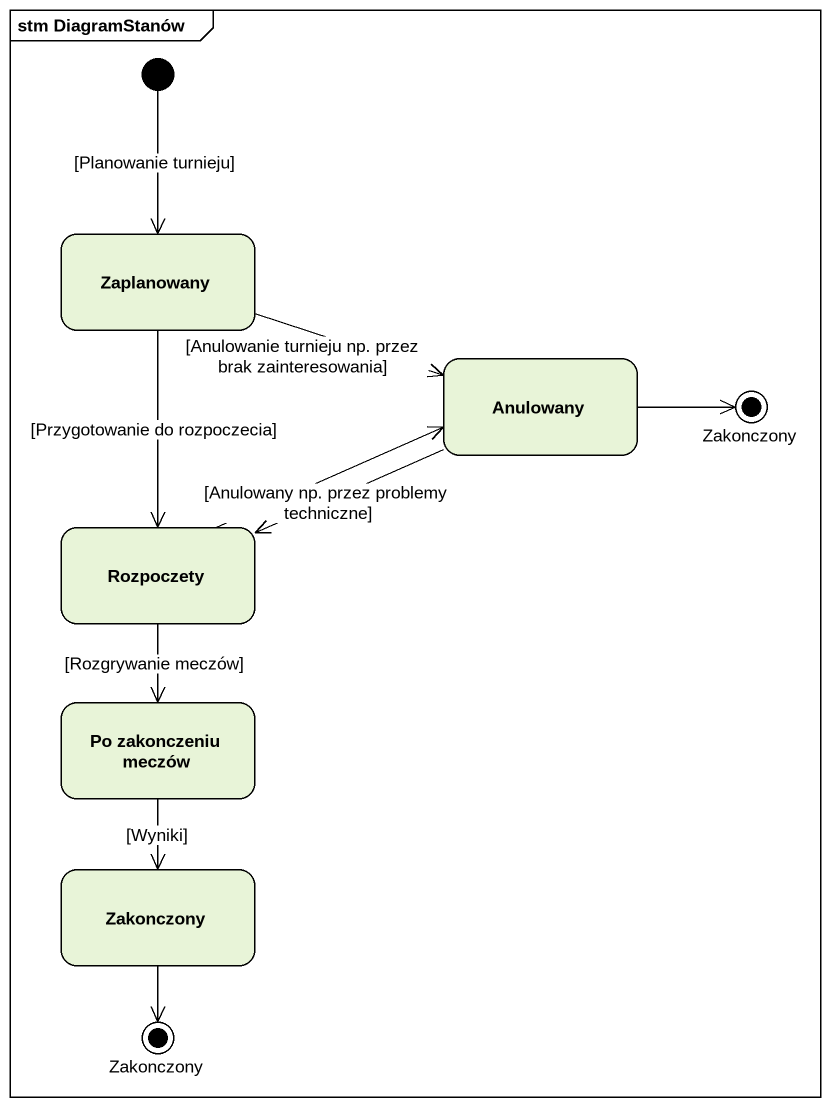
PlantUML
@startuml
mainframe stm DiagramStanów
hide empty description
state Zaplanowany
state Anulowany
state Zakonczony <<end>>
state Rozpoczety
state "Po zakonczeniu meczów" as Po_zakonczeniu_meczów
state "Zakonczony" as Zakonczony_2
state "Zakonczony" as Zakonczony_3 <<end>>
[*] --> Zaplanowany : [Planowanie turnieju]
Zaplanowany -right-> Anulowany : [Anulowanie turnieju np. przez brak zainteresowania]
Zaplanowany --> Rozpoczety : [Przygotowanie do rozpoczecia]
Anulowany -right-> Zakonczony
Anulowany -left-> Rozpoczety
Rozpoczety -right-> Anulowany : [Anulowany np. przez problemy techniczne]
Rozpoczety --> Po_zakonczeniu_meczów : [Rozgrywanie meczów]
Po_zakonczeniu_meczów --> Zakonczony_2 : [Wyniki]
Zakonczony_2 --> Zakonczony_3
@enduml
